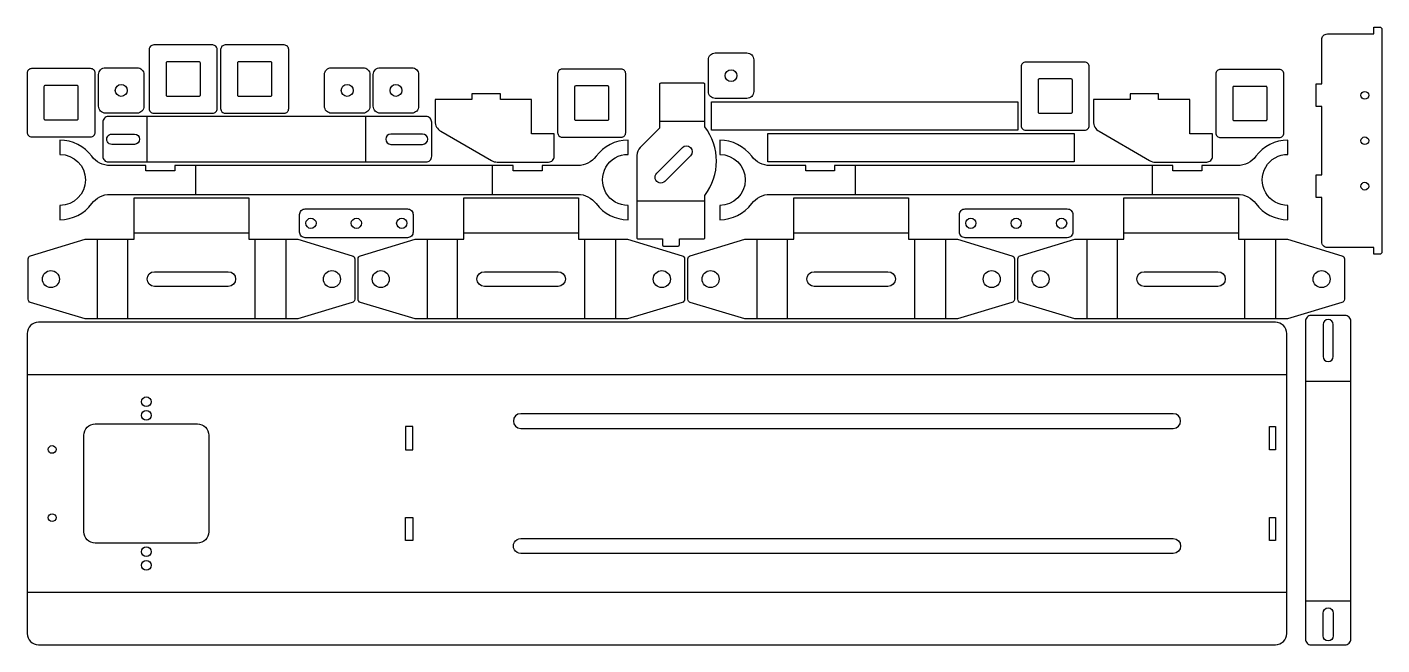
# Model space of a CAD drawing. Extents: x 7718 to 8912, y 13377 to 13921.
import ezdxf

# ---------------------------------------------------------------- set-up
doc = ezdxf.new("R2010")
doc.units = 0

# ---------------------------------------------------------------- blocks, each defined once
blk = doc.blocks.new('Part660251976', base_point=(-30, -30))
at = {"layer": '1'}
for points in [[(30, 26, 0.414214), (26, 30), (-26, 30, 0.414214), (-30, 26), (-30, -26, 0.414214), (-26, -30), (26, -30, 0.414214), (30, -26)], [(15.1, 14.1, 0.414214), (14.1, 15.1), (-14.1, 15.1, 0.414214), (-15.1, 14.1), (-15.1, -14.1, 0.414214), (-14.1, -15.1), (14.1, -15.1, 0.414214), (15.1, -14.1)]]:
    blk.add_lwpolyline(points, format="xyb", close=True, dxfattribs=at)
blk = doc.blocks.new('Part86735076', base_point=(-20, -20))
at = {"layer": '1'}
blk.add_lwpolyline([(20, 14), (20, -14, -0.414214), (14, -20), (-14, -20, -0.414214), (-20, -14), (-20, 14, -0.414214), (-14, 20), (14, 20, -0.414214)], format="xyb", close=True, dxfattribs=at)
blk.add_circle((0, 0), 5.25, dxfattribs=at)
blk = doc.blocks.new('Part796839459', base_point=(-30, -30))
at = {"layer": '1'}
for points in [[(30, 26, 0.414214), (26, 30), (-26, 30, 0.414214), (-30, 26), (-30, -26, 0.414214), (-26, -30), (26, -30, 0.414214), (30, -26)], [(15.1, 14.1, 0.414214), (14.1, 15.1), (-14.1, 15.1, 0.414214), (-15.1, 14.1), (-15.1, -14.1, 0.414214), (-14.1, -15.1), (14.1, -15.1, 0.414214), (15.1, -14.1)]]:
    blk.add_lwpolyline(points, format="xyb", close=True, dxfattribs=at)
blk = doc.blocks.new('Part991840590', base_point=(-47.7, -35))
at = {"layer": '1'}
for points in [[(240, 17.8), (240, -17.8, -0.331571), (237.9, -20.6), (189.8, -35), (2.5, -35), (-45.6, -20.6, -0.331571), (-47.7, -17.8), (-47.7, 17.8, -0.331571), (-45.6, 20.6), (2.5, 35), (45.6, 35), (45.6, 71.5), (146.6, 71.5), (146.6, 35), (189.8, 35), (237.9, 20.6, -0.331571)], [(128.6, 6.5, -1), (128.6, -6.5), (63.6, -6.5, -1), (63.6, 6.5)]]:
    blk.add_lwpolyline(points, format="xyb", close=True, dxfattribs=at)
for centre in [(-27.7, 0), (220, 0)]:
    blk.add_circle(centre, 7.5, dxfattribs=at)
at = {"layer": '2'}
for p, q in [((45.6, 40.6), (146.6, 40.6)), ((13.1, 35), (13.1, -35)), ((40, -35), (40, 35)), ((152.2, -35), (152.2, 35)), ((179.2, 35), (179.2, -35))]:
    blk.add_line(p, q, dxfattribs=at)
blk = doc.blocks.new('Part1550001671', base_point=(-20, -129.8))
at = {"layer": '1'}
for points in [[(20, 155.1, 0.414214), (15, 160.1), (-15, 160.1, 0.414214), (-20, 155.1), (-20, -124.8, 0.414214), (-15, -129.8), (15, -129.8, 0.414214), (20, -124.8)], [(4.5, 152.1), (4.5, 132.1, -1), (-4.5, 132.1), (-4.5, 152.1, -1)], [(4.5, -93.8, 1), (-4.5, -93.8), (-4.5, -121.8, 1), (4.5, -121.8)]]:
    blk.add_lwpolyline(points, format="xyb", close=True, dxfattribs=at)
at = {"layer": '2'}
for p, q in [((20, 121.4), (-20, 121.4)), ((-20, -71.6), (20, -71.6))]:
    blk.add_line(p, q, dxfattribs=at)
blk = doc.blocks.new('Part1625593523', base_point=(-30, -30))
at = {"layer": '1'}
for points in [[(30, 26, 0.414214), (26, 30), (-26, 30, 0.414214), (-30, 26), (-30, -26, 0.414214), (-26, -30), (26, -30, 0.414214), (30, -26)], [(15.1, 14.1, 0.414214), (14.1, 15.1), (-14.1, 15.1, 0.414214), (-15.1, 14.1), (-15.1, -14.1, 0.414214), (-14.1, -15.1), (14.1, -15.1, 0.414214), (15.1, -14.1)]]:
    blk.add_lwpolyline(points, format="xyb", close=True, dxfattribs=at)
blk = doc.blocks.new('Part1639863852', base_point=(-47.7, -18.6))
at = {"layer": '1'}
blk.add_lwpolyline([(22.3, 482.1), (9.8, 482.1, -1), (-35.2, 482.1), (-47.7, 482.1, 0.237864), (-33.5, 453.9, -0.237864), (-25.4, 437.8), (-25.4, 406.3), (-20.6, 406.3), (-20.6, 380.8), (-25.4, 380.8), (-25.4, 82.7), (-20.6, 82.7), (-20.6, 57.2), (-25.4, 57.2), (-25.4, 25.7, -0.237864), (-33.5, 9.6, 0.237864), (-47.7, -18.6), (-35.2, -18.6, -1), (9.8, -18.6), (22.3, -18.6, 0.237864), (8.1, 9.6, -0.237864), (0, 25.7), (0, 437.8, -0.237864), (8.1, 453.9, 0.237864)], format="xyb", close=True, dxfattribs=at)
at = {"layer": '2'}
for p, q in [((0, 362.7), (-25.4, 362.7)), ((-25.4, 100.8), (0, 100.8))]:
    blk.add_line(p, q, dxfattribs=at)
blk = doc.blocks.new('Part707347194', base_point=(-20, -20))
at = {"layer": '1'}
blk.add_lwpolyline([(20, 14), (20, -14, -0.414214), (14, -20), (-14, -20, -0.414214), (-20, -14), (-20, 14, -0.414214), (-14, 20), (14, 20, -0.414214)], format="xyb", close=True, dxfattribs=at)
blk.add_circle((0, 0), 5.25, dxfattribs=at)
blk = doc.blocks.new('Part1814344241', base_point=(-20, -20))
at = {"layer": '1'}
blk.add_lwpolyline([(20, 14), (20, -14, -0.414214), (14, -20), (-14, -20, -0.414214), (-20, -14), (-20, 14, -0.414214), (-14, 20), (14, 20, -0.414214)], format="xyb", close=True, dxfattribs=at)
blk.add_circle((0, 0), 5.25, dxfattribs=at)
blk = doc.blocks.new('Part555330979', base_point=(-25.4, 0))
at = {"layer": '1'}
blk.add_lwpolyline([(0, 95), (0, 5, -0.414214), (-5, 0), (-20.4, 0, -0.414214), (-25.4, 5), (-25.4, 95, -0.414214), (-20.4, 100), (-5, 100, -0.414214)], format="xyb", close=True, dxfattribs=at)
for centre in [(-12.7, 90), (-12.7, 50), (-12.7, 10)]:
    blk.add_circle(centre, 4.5, dxfattribs=at)
blk = doc.blocks.new('Part131869323', base_point=(-47.7, -35))
at = {"layer": '1'}
for points in [[(240, 17.8), (240, -17.8, -0.331571), (237.9, -20.6), (189.8, -35), (2.5, -35), (-45.6, -20.6, -0.331571), (-47.7, -17.8), (-47.7, 17.8, -0.331571), (-45.6, 20.6), (2.5, 35), (45.6, 35), (45.6, 71.5), (146.6, 71.5), (146.6, 35), (189.8, 35), (237.9, 20.6, -0.331571)], [(128.6, 6.5, -1), (128.6, -6.5), (63.6, -6.5, -1), (63.6, 6.5)]]:
    blk.add_lwpolyline(points, format="xyb", close=True, dxfattribs=at)
for centre in [(-27.7, 0), (220, 0)]:
    blk.add_circle(centre, 7.5, dxfattribs=at)
at = {"layer": '2'}
for p, q in [((45.6, 40.6), (146.6, 40.6)), ((13.1, 35), (13.1, -35)), ((40, -35), (40, 35)), ((152.2, -35), (152.2, 35)), ((179.2, 35), (179.2, -35))]:
    blk.add_line(p, q, dxfattribs=at)
blk = doc.blocks.new('Part1978494733', base_point=(-30, -30))
at = {"layer": '1'}
for points in [[(30, 26, 0.414214), (26, 30), (-26, 30, 0.414214), (-30, 26), (-30, -26, 0.414214), (-26, -30), (26, -30, 0.414214), (30, -26)], [(15.1, 14.1, 0.414214), (14.1, 15.1), (-14.1, 15.1, 0.414214), (-15.1, 14.1), (-15.1, -14.1, 0.414214), (-14.1, -15.1), (14.1, -15.1, 0.414214), (15.1, -14.1)]]:
    blk.add_lwpolyline(points, format="xyb", close=True, dxfattribs=at)
blk = doc.blocks.new('Part318688471', base_point=(-30, -113.8))
at = {"layer": '1'}
for points in [[(30, 28.5, 0.414214), (29, 29.5), (-9, 29.5, 0.414214), (-10, 28.5), (-10, -10), (-27.1, -27.1, 0.198912), (-30, -34.1), (-30, -106.5, 0.414214), (-29, -107.5), (-7.5, -107.5), (-7.5, -112.8, 0.414214), (-6.5, -113.8), (6.5, -113.8, 0.414214), (7.5, -112.8), (7.5, -107.5), (29, -107.5, 0.414214), (30, -106.5), (30, -69.2, 0.336678), (30, -8.8)], [(17.3, -34.3), (-5.3, -56.9, -1), (-12.5, -49.7), (10.1, -27.1, -1)]]:
    blk.add_lwpolyline(points, format="xyb", close=True, dxfattribs=at)
at = {"layer": '2'}
for p, q in [((-10, -4), (30, -4)), ((-30, -74), (30, -74))]:
    blk.add_line(p, q, dxfattribs=at)
blk = doc.blocks.new('Part1935110264', base_point=(-20, -20))
at = {"layer": '1'}
blk.add_lwpolyline([(20, 14), (20, -14, -0.414214), (14, -20), (-14, -20, -0.414214), (-20, -14), (-20, 14, -0.414214), (-14, 20), (14, 20, -0.414214)], format="xyb", close=True, dxfattribs=at)
blk.add_circle((0, 0), 5.25, dxfattribs=at)
blk = doc.blocks.new('Part', base_point=(-242, 0))
at = {"layer": '1'}
for points in [[(42, 1100, 0.414214), (32, 1110), (-232, 1110, 0.414214), (-242, 1100), (-242, 10, 0.414214), (-232, 0), (32, 0, 0.414214), (42, 10)], [(-47.5, 1050), (-47.5, 960, -0.414214), (-57.5, 950), (-142.5, 950, -0.414214), (-152.5, 960), (-152.5, 1050, -0.414214), (-142.5, 1060), (-57.5, 1060, -0.414214)], [(-148.5, 675), (-148.5, 100, -1), (-161.5, 100), (-161.5, 675, -1)], [(-38.5, 675, 1), (-51.5, 675), (-51.5, 100, 1), (-38.5, 100)]]:
    blk.add_lwpolyline(points, format="xyb", close=True, dxfattribs=at)
for points in [[(-129.8, 776.7), (-129.8, 770), (-150.2, 770), (-150.2, 776.7)], [(-49.9, 776.7), (-70.2, 776.7), (-70.2, 770), (-49.9, 770)], [(-129.8, 15.1), (-129.8, 10), (-150.2, 10), (-150.2, 15.1)], [(-49.9, 15.1), (-49.9, 10), (-70.2, 10), (-70.2, 15.1)]]:
    blk.add_lwpolyline(points, close=True, dxfattribs=at)
for centre, radius in [((-130, 1088), 3.4), ((-70, 1088), 3.4), ((-172, 1005), 4.25), ((-160, 1005), 4.25), ((-40, 1005), 4.25), ((-28, 1005), 4.25)]:
    blk.add_circle(centre, radius, dxfattribs=at)
at = {"layer": '2'}
for p, q in [((-196, 0), (-196, 1110)), ((-4, 1110), (-4, 0))]:
    blk.add_line(p, q, dxfattribs=at)
blk = doc.blocks.new('Part1570292409', base_point=(-47.7, -35))
at = {"layer": '1'}
for points in [[(240, 17.8), (240, -17.8, -0.331571), (237.9, -20.6), (189.8, -35), (2.5, -35), (-45.6, -20.6, -0.331571), (-47.7, -17.8), (-47.7, 17.8, -0.331571), (-45.6, 20.6), (2.5, 35), (45.6, 35), (45.6, 71.5), (146.6, 71.5), (146.6, 35), (189.8, 35), (237.9, 20.6, -0.331571)], [(128.6, 6.5, -1), (128.6, -6.5), (63.6, -6.5, -1), (63.6, 6.5)]]:
    blk.add_lwpolyline(points, format="xyb", close=True, dxfattribs=at)
for centre in [(-27.7, 0), (220, 0)]:
    blk.add_circle(centre, 7.5, dxfattribs=at)
at = {"layer": '2'}
for p, q in [((45.6, 40.6), (146.6, 40.6)), ((13.1, 35), (13.1, -35)), ((40, -35), (40, 35)), ((152.2, -35), (152.2, 35)), ((179.2, 35), (179.2, -35))]:
    blk.add_line(p, q, dxfattribs=at)
blk = doc.blocks.new('Part646898401', base_point=(-47.7, -18.6))
at = {"layer": '1'}
blk.add_lwpolyline([(22.3, 482.1), (9.8, 482.1, -1), (-35.2, 482.1), (-47.7, 482.1, 0.237864), (-33.5, 453.9, -0.237864), (-25.4, 437.8), (-25.4, 406.3), (-20.6, 406.3), (-20.6, 380.8), (-25.4, 380.8), (-25.4, 82.7), (-20.6, 82.7), (-20.6, 57.2), (-25.4, 57.2), (-25.4, 25.7, -0.237864), (-33.5, 9.6, 0.237864), (-47.7, -18.6), (-35.2, -18.6, -1), (9.8, -18.6), (22.3, -18.6, 0.237864), (8.1, 9.6, -0.237864), (0, 25.7), (0, 437.8, -0.237864), (8.1, 453.9, 0.237864)], format="xyb", close=True, dxfattribs=at)
at = {"layer": '2'}
for p, q in [((0, 362.7), (-25.4, 362.7)), ((-25.4, 100.8), (0, 100.8))]:
    blk.add_line(p, q, dxfattribs=at)
blk = doc.blocks.new('Part466617222', base_point=(-25.4, 0))
at = {"layer": '1'}
blk.add_lwpolyline([(0, 95), (0, 5, -0.414214), (-5, 0), (-20.4, 0, -0.414214), (-25.4, 5), (-25.4, 95, -0.414214), (-20.4, 100), (-5, 100, -0.414214)], format="xyb", close=True, dxfattribs=at)
for centre in [(-12.7, 90), (-12.7, 50), (-12.7, 10)]:
    blk.add_circle(centre, 4.5, dxfattribs=at)
blk = doc.blocks.new('Part1950801516', base_point=(-30, -30))
at = {"layer": '1'}
for points in [[(30, 26, 0.414214), (26, 30), (-26, 30, 0.414214), (-30, 26), (-30, -26, 0.414214), (-26, -30), (26, -30, 0.414214), (30, -26)], [(15.1, 14.1, 0.414214), (14.1, 15.1), (-14.1, 15.1, 0.414214), (-15.1, 14.1), (-15.1, -14.1, 0.414214), (-14.1, -15.1), (14.1, -15.1, 0.414214), (15.1, -14.1)]]:
    blk.add_lwpolyline(points, format="xyb", close=True, dxfattribs=at)
blk = doc.blocks.new('Part2117318049', base_point=(-47.7, -35))
at = {"layer": '1'}
for points in [[(240, 17.8), (240, -17.8, -0.331571), (237.9, -20.6), (189.8, -35), (2.5, -35), (-45.6, -20.6, -0.331571), (-47.7, -17.8), (-47.7, 17.8, -0.331571), (-45.6, 20.6), (2.5, 35), (45.6, 35), (45.6, 71.5), (146.6, 71.5), (146.6, 35), (189.8, 35), (237.9, 20.6, -0.331571)], [(128.6, 6.5, -1), (128.6, -6.5), (63.6, -6.5, -1), (63.6, 6.5)]]:
    blk.add_lwpolyline(points, format="xyb", close=True, dxfattribs=at)
for centre in [(-27.7, 0), (220, 0)]:
    blk.add_circle(centre, 7.5, dxfattribs=at)
at = {"layer": '2'}
for p, q in [((45.6, 40.6), (146.6, 40.6)), ((13.1, 35), (13.1, -35)), ((40, -35), (40, 35)), ((152.2, -35), (152.2, 35)), ((179.2, 35), (179.2, -35))]:
    blk.add_line(p, q, dxfattribs=at)
blk = doc.blocks.new('Part1666522677', base_point=(-30, -30))
at = {"layer": '1'}
for points in [[(30, 26, 0.414214), (26, 30), (-26, 30, 0.414214), (-30, 26), (-30, -26, 0.414214), (-26, -30), (26, -30, 0.414214), (30, -26)], [(15.1, 14.1, 0.414214), (14.1, 15.1), (-14.1, 15.1, 0.414214), (-15.1, 14.1), (-15.1, -14.1, 0.414214), (-14.1, -15.1), (14.1, -15.1, 0.414214), (15.1, -14.1)]]:
    blk.add_lwpolyline(points, format="xyb", close=True, dxfattribs=at)
blk = doc.blocks.new('Part1641029674', base_point=(-31.26, -100))
at = {"layer": '1'}
blk.add_lwpolyline([(26.5, 98), (26.5, -98, -0.4142136), (24.5, -100), (19.5, -100), (19.5, -94), (-21.5, -94, -0.4142136), (-26.5, -89), (-26.5, -50), (-31.26, -50), (-31.26, -30), (-26.5, -30), (-26.5, 30), (-31.26, 30), (-31.26, 50), (-26.5, 50), (-26.5, 89, -0.4142136), (-21.5, 94), (19.5, 94), (19.5, 100), (24.5, 100, -0.4142136)], format="xyb", close=True, dxfattribs=at)
for centre in [(11.5, 40), (11.5, 0), (11.5, -40)]:
    blk.add_circle(centre, 3.4, dxfattribs=at)
blk = doc.blocks.new('Part282244199', base_point=(-20, -129.8))
at = {"layer": '1'}
for points in [[(20, 155.1, 0.414214), (15, 160.1), (-15, 160.1, 0.414214), (-20, 155.1), (-20, -124.8, 0.414214), (-15, -129.8), (15, -129.8, 0.414214), (20, -124.8)], [(4.5, 152.1), (4.5, 132.1, -1), (-4.5, 132.1), (-4.5, 152.1, -1)], [(4.5, -93.8, 1), (-4.5, -93.8), (-4.5, -121.8, 1), (4.5, -121.8)]]:
    blk.add_lwpolyline(points, format="xyb", close=True, dxfattribs=at)
at = {"layer": '2'}
for p, q in [((20, 121.4), (-20, 121.4)), ((-20, -71.6), (20, -71.6))]:
    blk.add_line(p, q, dxfattribs=at)

msp = doc.modelspace()

# ---------------------------------------------------------------- linework, layer by layer
at = {"layer": '1'}
for points in [[(8182.4, 13827), (8162.4, 13827), (8162.4, 13857), (8134.9, 13857), (8134.9, 13862), (8109.9, 13862), (8109.9, 13857), (8077.4, 13857), (8077.4, 13837.8, 0.267949), (8082.4, 13829.2), (8127.1, 13803.4, 0.131652), (8132.1, 13802), (8177.4, 13802, 0.414214), (8182.4, 13807)], [(8762.5, 13827), (8742.5, 13827), (8742.5, 13857), (8715, 13857), (8715, 13862), (8690, 13862), (8690, 13857), (8657.5, 13857), (8657.5, 13837.8, 0.267949), (8662.5, 13829.1), (8707.1, 13803.3, 0.131652), (8712.1, 13802), (8757.5, 13802, 0.414214), (8762.5, 13807)]]:
    msp.add_lwpolyline(points, format="xyb", close=True, dxfattribs=at)
for points in [[(8590.9, 13830.1), (8320.9, 13830.1), (8320.9, 13855.1), (8590.9, 13855.1)], [(8640.6, 13802.1), (8370.6, 13802.1), (8370.6, 13827.1), (8640.6, 13827.1)]]:
    msp.add_lwpolyline(points, close=True, dxfattribs=at)

# ---------------------------------------------------------------- block references
for name, p in [('Part1641029674', (8854, 13720.8)), ('Part318688471', (8255.2, 13728.1)), ('Part991840590', (7718.8, 13664)), ('Part131869323', (8009.5, 13664)), ('Part1570292409', (8300.2, 13664)), ('Part2117318049', (8591, 13664))]:
    msp.add_blockref(name, p, dxfattribs=at)
for name, p, rotation in [('Part796839459', (7885.4, 13905.1), 180), ('Part1625593523', (7948.4, 13905.1), 180), ('Part1935110264', (8318.2, 13898.1), 269.999999977959), ('Part1950801516', (8653.9, 13890.1), 180), ('Part660251976', (7777.8, 13884.3), 180), ('Part86735076', (7780.8, 13885.1), 269.999999977959), ('Part1814344241', (7979.9, 13885.1), 269.999999977959), ('Part707347194', (8022.9, 13885.1), 269.999999977959), ('Part1978494733', (8245.4, 13883.9), 180), ('Part1666522677', (8825.5, 13883.6), 180), ('Part1550001671', (8074.4, 13802.1), 90.0000001836389), ('Part555330979', (7958, 13760.8), 269.999999977959), ('Part466617222', (8539.5, 13760.8), 269.999999977959), ('Part', (8827.9, 13377), 90.0000001836389), ('Part282244199', (8884.4, 13666.9), 180)]:
    msp.add_blockref(name, p, dxfattribs=dict(at, rotation=rotation))
at = {"layer": '2', "rotation": 269.999999977959}
for name, p in [('Part1639863852', (7746.7, 13821.3)), ('Part646898401', (8328.2, 13821.3))]:
    msp.add_blockref(name, p, dxfattribs=at)

doc.saveas('drawing.dxf')
